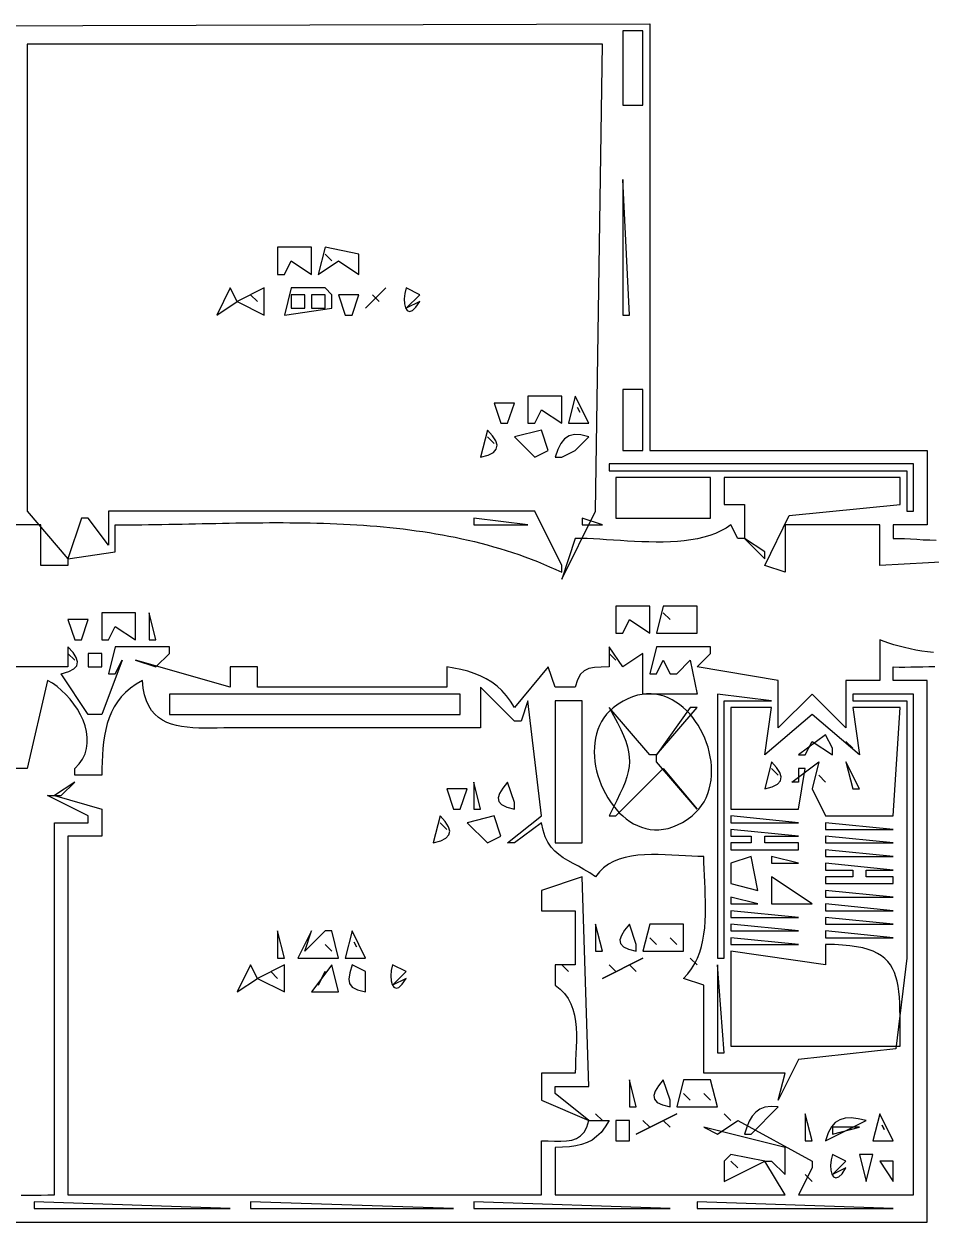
# Model space of a CAD drawing. Extents: x 0 to 1224, y 0 to 792.
# Drawn here: x 921.5 to 1055.6, y 345 to 522 of the extents above; entities that cross this region are included whole.
import ezdxf

# ---------------------------------------------------------------- set-up
doc = ezdxf.new("R2010")
doc.units = 0
doc.layers.add('C7', color=7, linetype='CONTINUOUS')

msp = doc.modelspace()

# ---------------------------------------------------------------- linework, layer by layer
at = {"layer": 'C7'}
for points in [[(662, 521), (1014, 522), (1014, 459), (1055, 459), (1055, 448), (1050, 448), (1050, 446), (1050.8073, 445.991), (1051.6612, 445.9603), (1052.5538, 445.9153), (1053.4772, 445.8631), (1054.4235, 445.8111), (1055.3848, 445.7665), (1056.3533, 445.7366)], [(1010, 521), (1010, 510), (1013, 510), (1013, 521), (1010, 521)], [(1066, 443), (1048, 442), (1048, 448), (1034, 448), (1034, 441), (1031, 442), (1034.602539, 449.3974), (1051, 451), (1051, 455), (1025, 455), (1025, 451), (1028, 451), (1028, 446), (1027, 446), (1026, 448), (1025.292, 447.5166), (1024.5313, 447.0946), (1023.7221, 446.7304), (1022.8685, 446.4204), (1021.9749, 446.1609), (1021.0454, 445.9483), (1020.0843, 445.779), (1019.0958, 445.6493), (1018.0841, 445.5555), (1017.0534, 445.4942), (1016.0081, 445.4616), (1014.9522, 445.4541), (1013.89, 445.468), (1012.8258, 445.4998), (1011.7637, 445.5458), (1010.708, 445.6024), (1009.663, 445.6659), (1008.6328, 445.7327), (1007.6217, 445.7993), (1006.6338, 445.8618), (1005.6735, 445.9168), (1004.745, 445.9606), (1003.8524, 445.9895), (1003, 446), (1001, 440), (1006, 450), (1007, 519), (922, 519), (922, 450), (928, 443), (928, 442), (924, 442), (924, 448), (923, 448), (911, 448)], [(1010, 499), (1010, 479), (1011, 479), (1010, 499)], [(959, 489), (959, 485), (960, 485), (961, 487), (964, 485), (964, 486), (964, 489), (959, 489)], [(966, 489), (965, 485), (968, 487), (971, 485), (971, 488), (966, 489)], [(966, 488), (967, 487), (966, 488)], [(952, 483), (950, 479), (953, 481), (957, 479), (957, 483), (953, 481), (952, 483)], [(955, 482), (956, 481), (955, 482)], [(961, 483), (960, 479), (967, 480), (967, 482), (966, 483), (961, 483)], [(961, 482), (961, 480), (963, 480), (963, 482), (961, 482)], [(964, 482), (964, 480), (966, 480), (966, 482), (964, 482)], [(968, 482), (969, 479), (970, 479), (971, 482), (968, 482)], [(972, 480), (975, 483), (972, 480)], [(973, 482), (974, 481), (973, 482)], [(978, 483), (977.8005, 482.1668), (977.7248, 481.3683), (977.765, 480.6552), (977.9133, 480.0779), (978.1618, 479.6871), (978.5026, 479.5333), (978.9278, 479.6671), (979.4296, 480.1391), (980, 481), (978, 480), (980, 482), (978, 483)], [(1010, 468), (1010, 459), (1013, 459), (1013, 468), (1010, 468)], [(991, 466), (992, 463), (993, 463), (994, 466), (991, 466)], [(996, 467), (996, 463), (997, 463), (998, 465), (1001, 463), (1001, 464), (1001, 467), (996, 467)], [(1003, 467), (1002, 463), (1005, 463), (1003, 467)], [(1003.333313, 465.333344), (1003.666687, 464.666656), (1003.333313, 465.333344)], [(990, 462), (989, 458), (990.116, 458.317), (990.8842, 458.7127), (991.3186, 459.1908), (991.4332, 459.7549), (991.2422, 460.4087), (990.7598, 461.1558), (990, 462)], [(994, 461), (997, 458), (999, 459), (998, 462), (994, 461)], [(990, 461), (991, 460), (990, 461)], [(1000, 458), (1001, 458), (1003, 459), (1005, 461), (1003.8313, 461.2929), (1002.8658, 461.3337), (1002.0726, 461.1294), (1001.4204, 460.6868), (1000.8783, 460.0131), (1000.4152, 459.1151), (1000, 458)], [(1008, 457), (1008, 456), (1052, 456), (1052, 450), (1053, 450), (1053, 457), (1008, 457)], [(1009, 455), (1009, 449), (1023, 449), (1023, 455), (1009, 455)], [(934, 450), (934, 445), (931, 449), (930, 449), (928, 443), (935, 444), (935, 448), (935.9816, 448.0016), (936.9649, 448.0064), (937.9496, 448.014), (938.9356, 448.0242), (939.923, 448.0367), (940.9115, 448.0512), (941.9012, 448.0673), (942.8919, 448.0849), (943.8835, 448.1037), (944.876, 448.1233), (945.8693, 448.1434), (946.8633, 448.1639), (947.8578, 448.1844), (948.8529, 448.2045), (949.8484, 448.2241), (950.8443, 448.2429), (951.8405, 448.2605), (952.8368, 448.2768), (953.8332, 448.2913), (954.8296, 448.3038), (955.826, 448.3141), (956.8222, 448.3218), (957.8181, 448.3266), (958.8137, 448.3284), (959.8089, 448.3267), (960.8036, 448.3213), (961.7977, 448.312), (962.7911, 448.2984), (963.7838, 448.2803), (964.7756, 448.2573), (965.7665, 448.2293), (966.7564, 448.1958), (967.7452, 448.1566), (968.7329, 448.1115), (969.7192, 448.0602), (970.7042, 448.0023), (971.6877, 447.9376), (972.6698, 447.8658), (973.6502, 447.7866), (974.6289, 447.6997), (975.6059, 447.6049), (976.581, 447.5018), (977.5541, 447.3903), (978.5252, 447.2699), (979.4942, 447.1404), (980.461, 447.0015), (981.4254, 446.853), (982.3876, 446.6946), (983.3472, 446.5259), (984.3043, 446.3467), (985.2588, 446.1567), (986.2106, 445.9557), (987.1595, 445.7432), (988.1056, 445.5192), (989.0487, 445.2832), (989.9887, 445.0349), (990.9256, 444.7742), (991.8593, 444.5007), (992.7897, 444.2141), (993.7167, 443.9142), (994.6402, 443.6006), (995.5601, 443.2731), (996.4764, 442.9315), (997.3889, 442.5753), (998.2976, 442.2043), (999.2024, 441.8183), (1000.1032, 441.4169), (1001, 441), (1001, 442), (997, 450), (934, 450)], [(988, 449), (988, 448), (996, 448), (988, 449)], [(1004, 449), (1004, 448), (1007, 448), (1004, 449)], [(1028, 446), (1031, 443), (1031, 444), (1028, 446)], [(1009, 436), (1009, 432), (1010, 432), (1011, 434), (1014, 432), (1014, 433), (1014, 436), (1009, 436)], [(1016, 436), (1015, 432), (1021, 432), (1021, 433), (1021, 436), (1016, 436)], [(928, 434), (929, 431), (930, 431), (931, 434), (928, 434)], [(933, 435), (933, 431), (934, 431), (935, 433), (938, 431), (938, 432), (938, 435), (933, 435)], [(940, 435), (940, 431), (941, 431), (940, 435)], [(1016, 435), (1017, 434), (1016, 435)], [(1055.9423, 429.1214), (1055.0773, 429.2182), (1054.2128, 429.3438), (1053.3543, 429.495), (1052.5077, 429.6687), (1051.6787, 429.8615), (1050.8731, 430.0703), (1050.0967, 430.2917), (1049.3552, 430.5226), (1048.6543, 430.7598), (1048, 431), (1048, 425), (1043, 425), (1043, 418), (1038, 423), (1033, 418), (1033, 425), (1021, 427), (1023, 429), (1023, 430), (1015, 430), (1014, 426), (1015, 426), (1016, 428), (1017, 426), (1018, 426), (1020, 428), (1021, 423), (1013, 423), (1013, 429), (1010, 427), (1008, 430), (1008, 427), (1006.8148, 426.9738), (1005.8141, 426.9113), (1004.9814, 426.7537), (1004.3001, 426.4425), (1003.7538, 425.9189), (1003.3259, 425.1243), (1003, 424), (1000, 424), (999, 427), (994, 421), (993.4415, 421.9281), (992.8252, 422.7615), (992.1534, 423.5054), (991.4285, 424.1647), (990.6528, 424.7444), (989.8287, 425.2497), (988.9585, 425.6856), (988.0447, 426.057), (987.0896, 426.3692), (986.0955, 426.627), (985.0648, 426.8356), (984, 427), (984, 424), (956, 424), (956, 427), (952, 427), (952, 424), (938, 428), (941, 427), (943, 429), (943, 430), (935, 430), (934, 426), (935, 426), (936, 428), (933, 420), (931, 420), (927, 426), (928.116, 426.3169), (928.8842, 426.7126), (929.3185, 427.1907), (929.4332, 427.7548), (929.2422, 428.4086), (928.7598, 429.1558), (928, 430), (928, 427), (919, 427)], [(928, 429), (929, 428), (928, 429)], [(931, 429), (931, 427), (933, 427), (933, 429), (931, 429)], [(1008, 429), (1009, 428), (1008, 429)], [(657, 345), (1055, 345), (1055, 425), (1050, 425), (1050, 427), (1050.8592, 426.9917), (1051.7322, 426.9974), (1052.615, 427.0117), (1053.5033, 427.0295), (1054.3929, 427.0455), (1055.2797, 427.0543), (1056.1595, 427.0508)], [(921.1107, 348.9601), (922.094, 348.974), (923.0747, 348.9851), (924.0526, 348.9932), (925.0278, 348.9982), (926, 349), (926, 404), (931, 404), (931, 405), (925, 408), (926, 408), (933, 406), (933, 402), (928, 402), (928, 349), (998, 349), (998, 357), (998.9916, 356.9836), (999.9428, 356.9552), (1000.8444, 356.9456), (1001.6873, 356.9858), (1002.4624, 357.1065), (1003.1604, 357.3387), (1003.7724, 357.7132), (1004.289, 358.261), (1004.7012, 359.013), (1005, 360), (1008, 360), (1007.4121, 359.0412), (1006.7998, 358.2526), (1006.1545, 357.6169), (1005.4677, 357.1168), (1004.731, 356.7351), (1003.9358, 356.4546), (1003.0735, 356.2581), (1002.1358, 356.1283), (1001.1141, 356.048), (1000, 356), (1000, 349), (1034, 349), (1031, 354), (1032, 354), (1034, 352), (1034, 355), (1034, 356), (1022, 359), (1024, 358), (1027, 360), (1038, 354), (1038, 353), (1036, 349), (1053, 349), (1053, 423), (1044, 423), (1044, 422), (1052, 422), (1052, 384), (1050.396606, 370.603394), (1036, 369), (1033, 363), (1034, 367), (1022, 367), (1022, 380), (1019, 381), (1019.637, 381.6905), (1020.1885, 382.4244), (1020.66, 383.1981), (1021.0573, 384.0081), (1021.3862, 384.8508), (1021.6524, 385.7226), (1021.8616, 386.6201), (1022.0195, 387.5395), (1022.1319, 388.4775), (1022.2044, 389.4304), (1022.2429, 390.3947), (1022.253, 391.3669), (1022.2405, 392.3433), (1022.211, 393.3205), (1022.1704, 394.2948), (1022.1243, 395.2628), (1022.0785, 396.2209), (1022.0387, 397.1654), (1022.0106, 398.093), (1022, 399), (1021.1297, 399.0144), (1020.2155, 399.0523), (1019.2652, 399.1053), (1018.2867, 399.1648), (1017.2877, 399.2226), (1016.2761, 399.2703), (1015.2597, 399.2995), (1014.2463, 399.3017), (1013.2438, 399.2687), (1012.2599, 399.192), (1011.3026, 399.0632), (1010.3795, 398.874), (1009.4986, 398.616), (1008.6677, 398.2807), (1007.8945, 397.8599), (1007.187, 397.3451), (1006.5528, 396.7279), (1006, 396), (1005.1267, 396.5876), (1004.2763, 397.0997), (1003.4543, 397.558), (1002.6662, 397.9846), (1001.9174, 398.4011), (1001.2134, 398.8296), (1000.5597, 399.2919), (999.9617, 399.8098), (999.425, 400.4053), (998.955, 401.1002), (998.5571, 401.9163), (998.237, 402.8756), (998, 404), (994, 401), (993, 401), (998, 405), (996, 422), (995, 419), (994, 419), (989, 424), (989, 418), (952, 418), (951.0365, 417.9946), (950.0842, 417.9832), (949.1468, 417.9731), (948.2278, 417.9715), (947.331, 417.9857), (946.4599, 418.0228), (945.6182, 418.09), (944.8095, 418.1947), (944.0374, 418.344), (943.3056, 418.5452), (942.6177, 418.8055), (941.9772, 419.1321), (941.388, 419.5322), (940.8534, 420.0132), (940.3774, 420.5821), (939.9633, 421.2463), (939.6149, 422.0129), (939.3358, 422.8893), (939.1296, 423.8825), (939, 425), (938.0785, 424.4655), (937.2568, 423.8819), (936.529, 423.252), (935.8895, 422.5781), (935.3325, 421.863), (934.8523, 421.1091), (934.4431, 420.3192), (934.0993, 419.4956), (933.815, 418.6412), (933.5847, 417.7583), (933.4025, 416.8496), (933.2627, 415.9177), (933.1597, 414.9651), (933.0876, 413.9945), (933.0407, 413.0083), (933.0134, 412.0093), (933, 411), (929, 411), (929, 412), (929.657, 412.6727), (930.1635, 413.3939), (930.5281, 414.1555), (930.7598, 414.9496), (930.8673, 415.7681), (930.8597, 416.6031), (930.7456, 417.4466), (930.534, 418.2905), (930.2337, 419.127), (929.8535, 419.948), (929.4024, 420.7455), (928.8891, 421.5116), (928.3225, 422.2382), (927.7115, 422.9174), (927.0649, 423.5411), (926.3915, 424.1015), (925.7002, 424.5904), (925, 425), (922, 412), (888, 412)], [(1020.2576, 405.0277), (1020.7834, 405.4953), (1021.2528, 405.9989), (1021.667, 406.5354), (1022.0273, 407.1018), (1022.3349, 407.6951), (1022.5913, 408.3122), (1022.7977, 408.9502), (1022.9553, 409.606), (1023.0655, 410.2767), (1023.1297, 410.9591), (1023.149, 411.6503), (1023.1248, 412.3473), (1023.0583, 413.0471), (1022.951, 413.7465), (1022.804, 414.4427), (1022.6187, 415.1326), (1022.3964, 415.8131), (1022.1384, 416.4813), (1021.8459, 417.1342), (1021.5203, 417.7686), (1021.1629, 418.3817), (1020.7749, 418.9704), (1020.3577, 419.5316), (1019.9126, 420.0625), (1019.4408, 420.5598), (1018.9437, 421.0207), (1018.4225, 421.4421), (1017.8787, 421.8209), (1017.3133, 422.1543), (1016.7278, 422.4391), (1016.1235, 422.6723), (1015.5016, 422.851), (1014.8635, 422.9721), (1014.2104, 423.0325), (1013.5437, 423.0294), (1012.8646, 422.9596), (1012.1745, 422.8201), (1011.4746, 422.6079), (1010.7662, 422.3201), (1010.0507, 421.9535), (1009.3293, 421.5052), (1008.6034, 420.9722)], [(943, 423), (943, 420), (986, 420), (986, 423), (943, 423)], [(1000, 422), (1000, 401), (1004, 401), (1004, 422), (1000, 422)], [(1024, 423), (1024, 384), (1025, 384), (1025, 422), (1032, 422), (1024, 423)], [(1008.603394, 420.972229), (1008.0894, 420.5227), (1007.6311, 420.0353), (1007.2272, 419.5129), (1006.8764, 418.9587), (1006.5773, 418.3757), (1006.3288, 417.7672), (1006.1295, 417.1361), (1005.9781, 416.4856), (1005.8735, 415.8189), (1005.8142, 415.139), (1005.7991, 414.449), (1005.8268, 413.752), (1005.8961, 413.0512), (1006.0057, 412.3497), (1006.1544, 411.6505), (1006.3408, 410.9568), (1006.5636, 410.2717), (1006.8217, 409.5983), (1007.1137, 408.9397), (1007.4383, 408.299), (1007.7943, 407.6793), (1008.1804, 407.0838), (1008.5954, 406.5155), (1009.0378, 405.9775), (1009.5066, 405.473), (1010.0003, 405.0051), (1010.5177, 404.5768), (1011.0576, 404.1913), (1011.6187, 403.8517), (1012.1996, 403.5611), (1012.7992, 403.3226), (1013.416, 403.1394), (1014.049, 403.0144), (1014.6967, 402.9509), (1015.358, 402.952), (1016.0314, 403.0207), (1016.7158, 403.1601), (1017.4099, 403.3734), (1018.1125, 403.6638), (1018.8221, 404.0342), (1019.5376, 404.4877), (1020.2577, 405.0277)], [(1008, 421), (1008.6577, 419.8279), (1009.2311, 418.7564), (1009.7215, 417.7728), (1010.1302, 416.8644), (1010.4585, 416.0188), (1010.7077, 415.2234), (1010.8791, 414.4654), (1010.974, 413.7323), (1010.9936, 413.0116), (1010.9394, 412.2905), (1010.8125, 411.5566), (1010.6143, 410.7972), (1010.3461, 409.9997), (1010.0091, 409.1515), (1009.6047, 408.2401), (1009.1342, 407.2527), (1008.5988, 406.1769), (1008, 405), (1009, 405), (1016, 412), (1021, 406), (1015, 413), (1015, 414), (1021, 421), (1020, 421), (1015, 414), (1014, 414), (1008, 421)], [(1026, 421), (1026, 406), (1036, 406), (1037, 412), (1036, 412), (1036, 410), (1035, 410), (1039, 413), (1038, 409), (1040, 405), (1050, 405), (1051, 421), (1044, 421), (1045, 414), (1038, 420), (1031, 414), (1032, 421), (1026, 421)], [(1036, 414), (1037, 414), (1038, 416), (1041, 414), (1041, 415), (1040, 417), (1036, 414)], [(1043, 416), (1044, 415), (1043, 416)], [(1032, 413), (1031, 409), (1032.116, 409.3169), (1032.8842, 409.7126), (1033.3185, 410.1907), (1033.4332, 410.7548), (1033.2423, 411.4086), (1032.7598, 412.1558), (1032, 413)], [(1043, 413), (1044, 409), (1045, 409), (1043, 413)], [(1032, 412), (1033, 411), (1032, 412)], [(1039, 411), (1040, 410), (1039, 411)], [(926, 408), (927, 408), (929, 410), (926, 408)], [(984, 409), (985, 406), (986, 406), (987, 409), (984, 409)], [(988, 410), (988, 406), (989, 406), (988, 410)], [(993, 410), (992.2783, 409.1008), (991.8036, 408.3323), (991.6005, 407.6814), (991.6939, 407.1355), (992.1084, 406.6818), (992.8688, 406.3076), (994, 406), (994, 407), (993, 410)], [(983, 405), (982, 401), (983.116, 401.317), (983.8842, 401.7127), (984.3186, 402.1908), (984.4332, 402.7549), (984.2422, 403.4087), (983.7598, 404.1558), (983, 405)], [(983, 404), (984, 403), (983, 404)], [(987, 404), (990, 401), (992, 402), (991, 405), (987, 404)], [(1026, 405), (1026, 404), (1036, 404), (1026, 405)], [(1040, 404), (1040, 403), (1050, 403), (1040, 404)], [(1026, 403), (1026, 402), (1029, 402), (1029, 401), (1026, 401), (1026, 400), (1036, 400), (1036, 401), (1031, 401), (1031, 402), (1036, 402), (1026, 403)], [(1040, 402), (1040, 401), (1050, 401), (1040, 402)], [(1029, 399), (1026, 398), (1026, 395), (1030, 394), (1029, 399)], [(1032, 399), (1032, 398), (1036, 398), (1032, 399)], [(1040, 400), (1040, 399), (1050, 399), (1040, 400)], [(1040, 398), (1040, 397), (1044, 397), (1044, 396), (1040, 396), (1040, 395), (1050, 395), (1050, 396), (1046, 396), (1046, 397), (1050, 397), (1040, 398)], [(1004, 396), (998, 394), (998, 391), (1003, 391), (1003, 383), (1000, 383), (1000, 380), (1000.7741, 379.4141), (1001.4149, 378.7567), (1001.934, 378.035), (1002.3435, 377.2563), (1002.6552, 376.4279), (1002.8808, 375.5569), (1003.0323, 374.6507), (1003.1216, 373.7164), (1003.1605, 372.7613), (1003.1609, 371.7927), (1003.1346, 370.8178), (1003.0935, 369.8438), (1003.0494, 368.878), (1003.0143, 367.9276), (1003, 367), (998, 367), (998, 363), (1005, 360), (1000, 364), (1000, 365), (1005, 365), (1004, 396)], [(1032, 396), (1032, 392), (1038, 392), (1032, 396)], [(1026, 393), (1026, 392), (1030, 392), (1026, 393)], [(1040, 394), (1040, 393), (1050, 393), (1040, 394)], [(1040, 392), (1040, 391), (1050, 391), (1040, 392)], [(1026, 391), (1026, 390), (1036, 390), (1026, 391)], [(1040, 390), (1040, 389), (1050, 389), (1040, 390)], [(959, 388), (959, 384), (960, 384), (959, 388)], [(964, 388), (962, 384), (968, 384), (967, 388), (966, 388), (963, 385), (964, 388)], [(970, 388), (969, 384), (972, 384), (970, 388)], [(1006, 389), (1006, 385), (1007, 385), (1006, 389)], [(1011, 389), (1010.2783, 388.1008), (1009.8036, 387.3323), (1009.6005, 386.6814), (1009.6939, 386.1355), (1010.1084, 385.6818), (1010.8688, 385.3076), (1012, 385), (1012, 386), (1011, 389)], [(1014, 389), (1013, 385), (1019, 385), (1019, 389), (1014, 389)], [(1026, 389), (1026, 388), (1036, 388), (1026, 389)], [(1040, 388), (1040, 387), (1050, 387), (1040, 388)], [(966, 386), (967, 385), (966, 386)], [(970.333313, 386.333344), (970.666687, 385.666656), (970.333313, 386.333344)], [(1014, 387), (1015, 386), (1014, 387)], [(1017, 387), (1018, 386), (1017, 387)], [(1026, 387), (1026, 386), (1036, 386), (1026, 387)], [(1040, 386), (1040, 383), (1026, 385), (1026, 371), (1051, 371), (1051.0024, 372.1908), (1051.0069, 373.3279), (1051.0088, 374.4119), (1051.0037, 375.4435), (1050.9871, 376.423), (1050.9544, 377.3512), (1050.9012, 378.2286), (1050.823, 379.0557), (1050.7152, 379.8331), (1050.5734, 380.5614), (1050.393, 381.2412), (1050.1695, 381.873), (1049.8986, 382.4574), (1049.5755, 382.995), (1049.1959, 383.4863), (1048.7553, 383.9319), (1048.249, 384.3324), (1047.6728, 384.6883), (1047.0219, 385.0002), (1046.292, 385.2687), (1045.4785, 385.4944), (1044.577, 385.6778), (1043.5828, 385.8195), (1042.4916, 385.92), (1041.2988, 385.98), (1040, 386)], [(955, 383), (953, 379), (956, 381), (960, 379), (960, 383), (956, 381), (955, 383)], [(964, 379), (968, 379), (967, 383), (964, 379)], [(970, 383), (969.6535, 381.8097), (969.5052, 380.9005), (969.6105, 380.2187), (970.0245, 379.7105), (970.8026, 379.3221), (972, 379), (972, 380), (972, 382), (970, 383)], [(976, 383), (975.8005, 382.1668), (975.7248, 381.3683), (975.765, 380.6552), (975.9133, 380.0779), (976.1618, 379.6871), (976.5026, 379.5333), (976.9278, 379.6671), (977.4296, 380.1392), (978, 381), (976, 380), (978, 382), (976, 383)], [(1001, 383), (1002, 382), (1001, 383)], [(1007, 381), (1013, 384), (1007, 381)], [(1008, 383), (1009, 382), (1008, 383)], [(1011, 383), (1012, 382), (1011, 383)], [(1020, 384), (1021, 383), (1020, 384)], [(1024, 383), (1024, 370), (1025, 370), (1024, 383)], [(958, 382), (959, 381), (958, 382)], [(966, 382), (965, 380), (966, 382)], [(1011, 366), (1011, 362), (1012, 362), (1011, 366)], [(1016, 366), (1015.2784, 365.1008), (1014.8036, 364.3323), (1014.6006, 363.6814), (1014.6939, 363.1355), (1015.1084, 362.6818), (1015.8688, 362.3076), (1017, 362), (1017, 363), (1016, 366)], [(1019, 366), (1018, 362), (1024, 362), (1023, 366), (1019, 366)], [(1019, 364), (1020, 363), (1019, 364)], [(1022, 364), (1023, 363), (1022, 364)], [(1028, 358), (1029, 358), (1033, 362), (1031.9291, 362.07), (1031.0321, 361.9579), (1030.2857, 361.6733), (1029.6667, 361.2259), (1029.1518, 360.6253), (1028.7179, 359.881), (1028.3417, 359.0027), (1028, 358)], [(1006, 361), (1007, 360), (1006, 361)], [(1009, 360), (1009, 357), (1011, 357), (1011, 360), (1009, 360)], [(1012, 358), (1018, 361), (1012, 358)], [(1013, 360), (1014, 359), (1013, 360)], [(1016, 360), (1017, 359), (1016, 360)], [(1025, 361), (1026, 360), (1025, 361)], [(1037, 361), (1037, 357), (1038, 357), (1037, 361)], [(1040, 357), (1046, 360), (1044.8219, 360.2537), (1043.7847, 360.3712), (1042.8791, 360.3307), (1042.0958, 360.1107), (1041.4255, 359.6892), (1040.859, 359.0448), (1040.3869, 358.1556), (1040, 357)], [(1048, 361), (1047, 357), (1050, 357), (1048, 361)], [(1048.333374, 359.333344), (1048.666626, 358.666656), (1048.333374, 359.333344)], [(1041, 359), (1041, 358), (1045, 359), (1041, 359)], [(1026, 355), (1025, 354), (1025, 351), (1031, 354), (1026, 355)], [(1026, 354), (1027, 353), (1026, 354)], [(1041, 355), (1040.8004, 354.1667), (1040.7247, 353.3683), (1040.765, 352.6551), (1040.9133, 352.0779), (1041.1618, 351.6871), (1041.5026, 351.5333), (1041.9278, 351.6672), (1042.4296, 352.1392), (1043, 353), (1041, 352), (1043, 354), (1041, 355)], [(1045, 355), (1046, 351), (1047, 355), (1045, 355)], [(1048, 354), (1050, 351), (1050, 354), (1048, 354)], [(1037, 352), (1038, 351), (1037, 352)], [(923, 348), (923, 347), (952, 347), (923, 348)], [(955, 348), (955, 347), (985, 347), (955, 348)], [(988, 348), (988, 347), (1017, 347), (988, 348)], [(1021, 348), (1021, 347), (1050, 347), (1021, 348)]]:
    msp.add_lwpolyline(points, dxfattribs=at)

doc.saveas('drawing.dxf')
